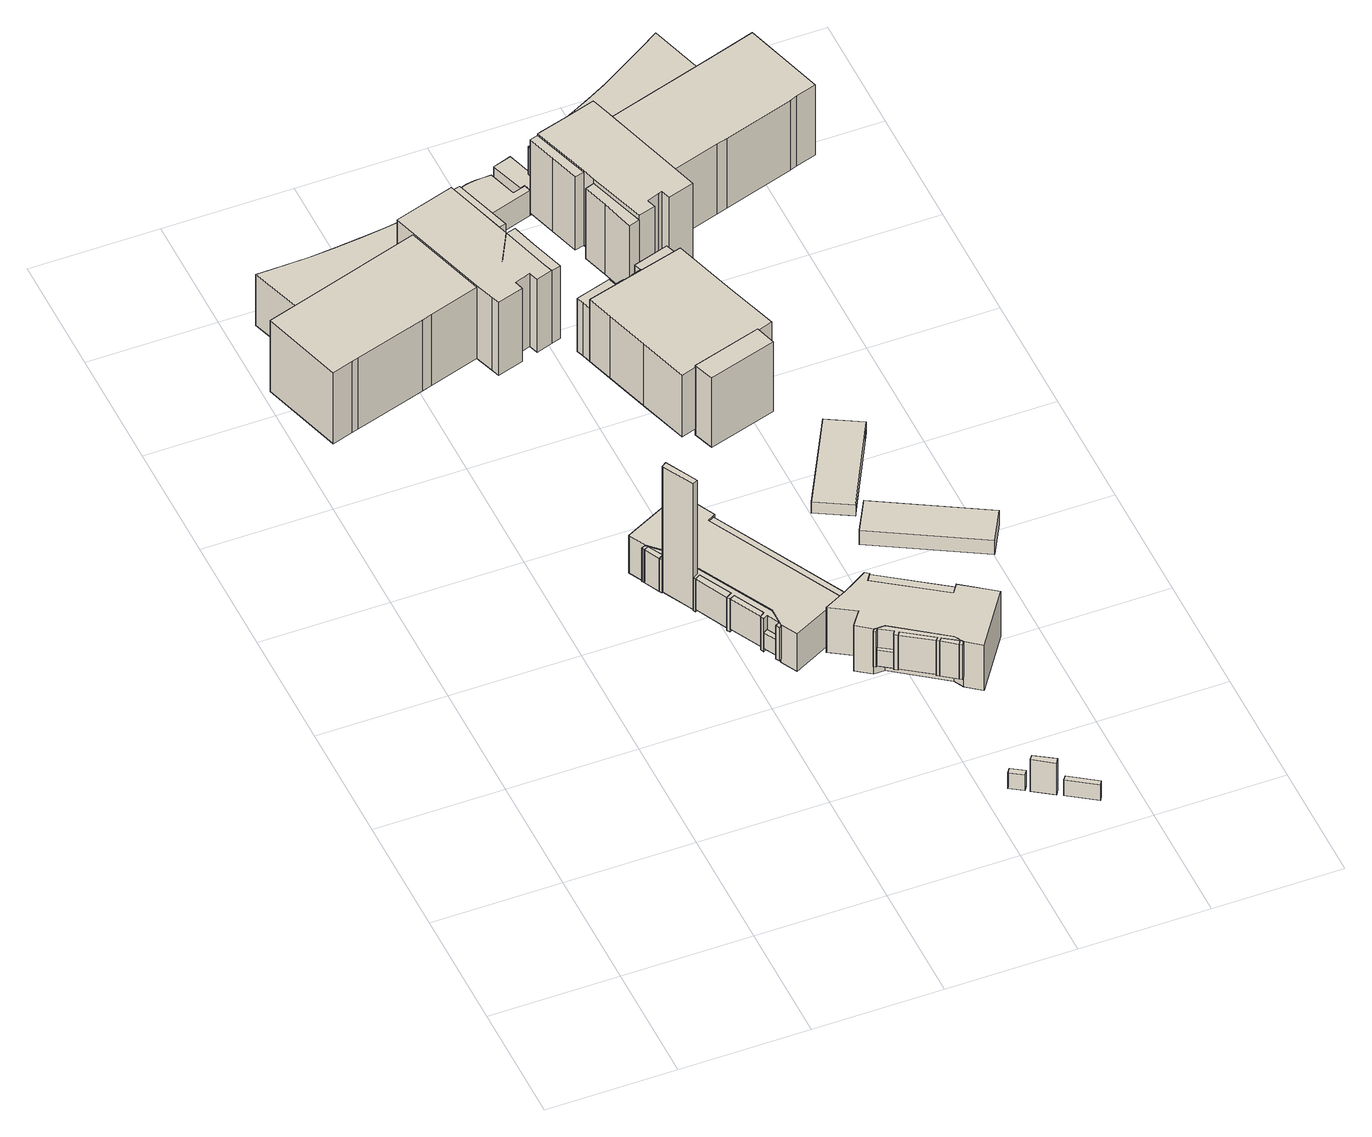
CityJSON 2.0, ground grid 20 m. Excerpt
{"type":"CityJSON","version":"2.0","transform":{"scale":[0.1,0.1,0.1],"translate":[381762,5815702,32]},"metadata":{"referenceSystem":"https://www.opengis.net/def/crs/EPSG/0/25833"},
"CityObjects":{
"building1":{"type":"Building","attributes":{"Gemeindeschluessel":"11000004","BezugspunktDach":"2200","function":"51009_1610","measuredHeight":6.46,"storeysAboveGround":0},"address":[{"country":"Germany","locality":"Berlin"}],"geometry":[{"type":"Solid","lod":"1","boundaries":[[[[0,1,2,3]],[[4,5,6,7]],[[4,7,3,2]],[[5,4,2,1]],[[6,5,1,0]],[[7,6,0,3]]]]}]},
"building2":{"type":"Building","attributes":{"Gemeindeschluessel":"11000004","BezugspunktDach":"2200","function":"51009_1610","measuredHeight":24.22,"storeysAboveGround":0},"address":[{"country":"Germany","locality":"Berlin"}],"geometry":[{"type":"Solid","lod":"1","boundaries":[[[[8,9,10,11]],[[12,13,14,15]],[[12,15,11,10]],[[13,12,10,9]],[[14,13,9,8]],[[15,14,8,11]]]]}]},
"building3":{"type":"Building","attributes":{"Gemeindeschluessel":"11000004","BezugspunktDach":"2200","function":"51009_1610","measuredHeight":5.89,"storeysAboveGround":0},"address":[{"country":"Germany","locality":"Berlin"}],"geometry":[{"type":"Solid","lod":"1","boundaries":[[[[16,17,18,19]],[[20,21,22,23]],[[20,23,19,18]],[[21,20,18,17]],[[22,21,17,16]],[[23,22,16,19]]]]}]},
"building4":{"type":"Building","attributes":{"Gemeindeschluessel":"11000004","BezugspunktDach":"2200","function":"51009_1610","measuredHeight":5.84,"storeysAboveGround":0},"address":[{"country":"Germany","locality":"Berlin"}],"geometry":[{"type":"Solid","lod":"1","boundaries":[[[[24,25,26,27]],[[28,29,30,31]],[[28,31,27,26]],[[29,28,26,25]],[[30,29,25,24]],[[31,30,24,27]]]]}]},
"building5":{"type":"Building","attributes":{"Gemeindeschluessel":"11000004","BezugspunktDach":"2200","function":"51009_1610","measuredHeight":3,"storeysAboveGround":0},"address":[{"country":"Germany","locality":"Berlin"}],"geometry":[{"type":"Solid","lod":"1","boundaries":[[[[32,33,34,35]],[[36,37,38,39]],[[36,39,35,34]],[[37,36,34,33]],[[38,37,33,32]],[[39,38,32,35]]]]}]},
"building6":{"type":"Building","attributes":{"Gemeindeschluessel":"11000004","function":"31001_1010"},"address":[{"country":"Germany","locality":"Berlin","thoroughfareNumber":"75F, 75G, 75H","thoroughfareName":"Koenigsallee"}],"children":["building6-1","building6-2","building6-3","building6-4","building6-5"]},
"building6-1":{"type":"BuildingPart","attributes":{"BezugspunktDach":"2200","measuredHeight":13.82,"storeysAboveGround":3},"parents":["building6"],"geometry":[{"type":"MultiSurface","lod":"1","boundaries":[[[40,41,42,43,44,45,46,47,48,49]],[[50,51,52,53,54,55,56,57,58,59]],[[50,59,49,48]],[[60,61,62,50,48,47]],[[52,51,47,46]],[[53,52,46,45]],[[54,53,45,44]],[[55,54,44,43]],[[56,55,43,42]],[[57,56,42,41]],[[58,57,41,40]],[[59,58,40,49]],[[51,50,62,61,60]]]}]},
"building6-2":{"type":"BuildingPart","attributes":{"BezugspunktDach":"2200","measuredHeight":15.49,"storeysAboveGround":3},"parents":["building6"],"geometry":[{"type":"MultiSurface","lod":"1","boundaries":[[[63,64,65,66,67,68,69,70,71,72,73,74,75,76]],[[77,78,79,80,81,82,83,84,85,86,87,88,53,89]],[[90,91,89,76,75]],[[78,77,75,74]],[[79,92,93,78,74,73]],[[80,79,73,72]],[[81,80,72,71]],[[94,95,81,71,70]],[[83,82,70,69]],[[84,83,69,68]],[[85,84,68,67]],[[86,85,67,66]],[[87,86,66,65]],[[88,87,65,64]],[[53,88,64,63]],[[89,91,61,51,53,63,76]],[[96,77,89,91,90]],[[78,93,92,79]],[[82,81,95,94]],[[51,61,91,89]]]}]},
"building6-3":{"type":"BuildingPart","attributes":{"BezugspunktDach":"2200","measuredHeight":13.47,"storeysAboveGround":3},"parents":["building6"],"geometry":[{"type":"Solid","lod":"1","boundaries":[[[[92,97,98,93]],[[99,100,79,78]],[[99,78,93,98]],[[100,99,98,97]],[[79,100,97,92]],[[78,79,92,93]]]]}]},
"building6-4":{"type":"BuildingPart","attributes":{"BezugspunktDach":"2200","measuredHeight":15.2,"storeysAboveGround":3},"parents":["building6"],"geometry":[{"type":"Solid","lod":"1","boundaries":[[[[95,94,101,102,103,104,105]],[[80,106,107,108,82,81,109]],[[80,109,105,104]],[[106,80,104,103]],[[107,106,103,102]],[[108,107,102,101]],[[82,108,101,94]],[[109,81,95,105]],[[81,82,94,95]]]]}]},
"building6-5":{"type":"BuildingPart","attributes":{"BezugspunktDach":"2200","measuredHeight":9.8,"storeysAboveGround":3},"parents":["building6"],"geometry":[{"type":"MultiSurface","lod":"1","boundaries":[[[62,61,91,90,110,111,112,113,114,115,116,117,118]],[[119,120,121,122,123,124,125,126,127,128,129,130,131]],[[119,131,118,117]],[[120,119,117,116]],[[121,120,116,115]],[[122,121,115,114]],[[123,122,114,113]],[[124,123,113,112]],[[125,124,112,111]],[[126,125,111,110]],[[127,126,110,90]],[[128,127,90,77,89]],[[129,128,91,89,51]],[[130,129,51,50]],[[131,130,62,118]],[[89,77,90,91,132]],[[51,89,91,61]],[[50,51,61,62,133]]]}]},
"building7":{"type":"Building","attributes":{"Gemeindeschluessel":"11000004","function":"31001_1010"},"address":[{"country":"Germany","locality":"Berlin","thoroughfareNumber":"81 (1)","thoroughfareName":"Koenigsallee"}],"children":["building7-1","building7-2","building7-3"]},
"building7-1":{"type":"BuildingPart","attributes":{"BezugspunktDach":"2200","measuredHeight":7.25,"storeysAboveGround":2},"parents":["building7"],"geometry":[{"type":"MultiSurface","lod":"1","boundaries":[[[134,135,136,137,138,139,140,141,142,143,144,145]],[[146,147,148,149,150,151,152,153,154,155,156,157]],[[146,157,145,144]],[[147,146,144,143]],[[148,147,143,142]],[[158,159,160,161,149,148,142,141]],[[162,158,141,140]],[[150,149,161,163]],[[151,150,140,139]],[[152,151,139,138]],[[153,152,138,137]],[[164,165,137,136]],[[154,153,166,167]],[[168,164,136,135]],[[155,154,167,169]],[[156,155,169,170,171,168,135,134]],[[157,156,134,145]],[[161,160,159,158]],[[163,161,158,162]],[[167,166,165,164]],[[169,167,164,168]],[[168,171,170,169]]]}]},
"building7-2":{"type":"BuildingPart","attributes":{"BezugspunktDach":"2200","measuredHeight":6.14,"storeysAboveGround":2},"parents":["building7"],"geometry":[{"type":"MultiSurface","lod":"1","boundaries":[[[162,172,159,158]],[[160,173,163,161]],[[173,160,159,172]],[[163,173,172,162]],[[160,161,158,159,174]],[[161,163,162,158]]]}]},
"building7-3":{"type":"BuildingPart","attributes":{"BezugspunktDach":"2200","measuredHeight":6.47,"storeysAboveGround":2},"parents":["building7"],"geometry":[{"type":"MultiSurface","lod":"1","boundaries":[[[3,2,1,0,175,176,177,178,19,18,17,16,27,26,25,24,179,180,181,182,183,165,164,168,171,184]],[[170,169,167,166,185,186,187,188,189,190,191,192,193,194,195,196,197,198,199,200,201,6,5,4,7,202]],[[170,202,184,171]],[[185,166,165,183]],[[186,185,183,182]],[[187,186,182,181]],[[188,187,181,180]],[[189,188,180,179]],[[190,189,179,24]],[[191,190,24,25]],[[192,191,25,26]],[[193,192,26,27]],[[194,193,27,16]],[[195,194,16,17]],[[196,195,17,18]],[[197,196,18,19]],[[198,197,19,178]],[[199,198,178,177]],[[200,199,177,176]],[[201,200,176,175]],[[6,201,175,0]],[[5,6,0,1]],[[4,5,1,2]],[[7,4,2,3]],[[202,7,3,184]],[[170,171,168,169]],[[167,169,203,168,164]],[[166,167,164,165]]]}]},
"building8":{"type":"Building","attributes":{"Gemeindeschluessel":"11000004","BezugspunktDach":"2200","function":"51009_1610","measuredHeight":3,"storeysAboveGround":0},"address":[{"country":"Germany","locality":"Berlin"}],"geometry":[{"type":"Solid","lod":"1","boundaries":[[[[204,205,206,207]],[[208,209,210,211]],[[208,211,207,206]],[[209,208,206,205]],[[210,209,205,204]],[[211,210,204,207]]]]}]},
"building9":{"type":"Building","attributes":{"Gemeindeschluessel":"11000004","BezugspunktDach":"2200","function":"51009_1610","measuredHeight":3,"storeysAboveGround":0},"address":[{"country":"Germany","locality":"Berlin"}],"geometry":[{"type":"Solid","lod":"1","boundaries":[[[[212,213,214,215]],[[216,217,218,219]],[[216,219,215,214]],[[217,216,214,213]],[[218,217,213,212]],[[219,218,212,215]]]]}]},
"building10":{"type":"Building","attributes":{"Gemeindeschluessel":"11000004","BezugspunktDach":"2200","function":"51009_1610","measuredHeight":6.14,"storeysAboveGround":0},"address":[{"country":"Germany","locality":"Berlin"}],"geometry":[{"type":"Solid","lod":"1","boundaries":[[[[220,221,222,223]],[[224,225,226,227]],[[224,227,223,222]],[[225,224,222,221]],[[226,225,221,220]],[[227,226,220,223]]]]}]},
"building11":{"type":"Building","attributes":{"Gemeindeschluessel":"11000004","BezugspunktDach":"2200","function":"51009_1610","measuredHeight":6.47,"storeysAboveGround":0},"address":[{"country":"Germany","locality":"Berlin"}],"geometry":[{"type":"Solid","lod":"1","boundaries":[[[[228,229,230,231]],[[232,233,234,235]],[[232,235,231,230]],[[233,232,230,229]],[[234,233,229,228]],[[235,234,228,231]]]]}]},
"building12":{"type":"Building","attributes":{"Gemeindeschluessel":"11000004","BezugspunktDach":"2200","function":"51009_1610","measuredHeight":3,"storeysAboveGround":0},"address":[{"country":"Germany","locality":"Berlin"}],"geometry":[{"type":"Solid","lod":"1","boundaries":[[[[236,237,238,239]],[[240,241,242,243]],[[240,243,239,238]],[[241,240,238,237]],[[242,241,237,236]],[[243,242,236,239]]]]}]},
"building13":{"type":"Building","attributes":{"Gemeindeschluessel":"11000004","BezugspunktDach":"2200","function":"51009_1610","measuredHeight":6.64,"storeysAboveGround":0},"address":[{"country":"Germany","locality":"Berlin"}],"geometry":[{"type":"Solid","lod":"1","boundaries":[[[[244,245,246,247]],[[248,249,250,251]],[[248,251,247,246]],[[249,248,246,245]],[[250,249,245,244]],[[251,250,244,247]]]]}]},
"building14":{"type":"Building","attributes":{"Gemeindeschluessel":"11000004","function":"31001_1010"},"address":[{"country":"Germany","locality":"Berlin","thoroughfareNumber":"81","thoroughfareName":"Koenigsallee"}],"children":["building14-1","building14-2","building14-3"]},
"building14-1":{"type":"BuildingPart","attributes":{"BezugspunktDach":"2200","measuredHeight":8.7,"storeysAboveGround":2},"parents":["building14"],"geometry":[{"type":"MultiSurface","lod":"1","boundaries":[[[252,253,254,255,256,257,258,259,260,261,262,263,264,265,266,267,268]],[[269,270,271,272,273,274,275,276,277,278,279,280,281,282,283,284,285]],[[269,285,268,267]],[[270,269,267,266]],[[271,270,266,265]],[[272,271,265,264]],[[286,287,264,263]],[[273,272,288,289,290]],[[291,292,286,263,262]],[[274,273,293,290,294]],[[295,292,262,261]],[[275,274,296,294,297]],[[276,275,261,260]],[[277,276,260,259]],[[278,277,259,258]],[[279,278,258,257]],[[298,256,257,256]],[[280,279,299,300,301]],[[256,302,256,255]],[[281,280,301,303,304]],[[282,281,305,303,306]],[[283,282,254,253]],[[284,283,253,252]],[[285,284,252,268]],[[290,289,288,287,286]],[[294,290,293,286,292,291]],[[297,294,296,292,295]],[[301,300,299,257,256,298]],[[304,303,301,302,256,255]],[[306,303,305,255,254]]]}]},
"building14-2":{"type":"BuildingPart","attributes":{"BezugspunktDach":"2200","measuredHeight":8.31,"storeysAboveGround":2},"parents":["building14"],"geometry":[{"type":"MultiSurface","lod":"1","boundaries":[[[292,295,287,286]],[[289,297,294,290]],[[297,289,287,295]],[[289,290,286,287]],[[297,295,292,294]],[[290,294,292,286,307]]]}]},
"building14-3":{"type":"BuildingPart","attributes":{"BezugspunktDach":"2200","measuredHeight":6.73,"storeysAboveGround":2},"parents":["building14"],"geometry":[{"type":"Solid","lod":"1","boundaries":[[[[308,309,310,311,231,230,229,228,247,246,245,244,312,257,256,255,254,313]],[[306,303,301,300,314,250,249,248,251,315,316,317,318,319,320,321,322,323]],[[306,323,313,254]],[[314,300,257,312]],[[250,314,312,244]],[[249,250,244,245]],[[248,249,245,246]],[[251,248,246,247]],[[315,251,247,228]],[[316,315,228,229]],[[317,316,229,230]],[[318,317,230,231]],[[319,318,231,311]],[[320,319,311,310]],[[321,320,310,309]],[[322,321,309,308]],[[323,322,308,313]],[[303,306,254,255]],[[301,303,255,256]],[[300,301,256,257]]]]}]},
"building15":{"type":"Building","attributes":{"Gemeindeschluessel":"11000004","BezugspunktDach":"2200","function":"31001_3220","measuredHeight":4.78,"storeysAboveGround":1},"address":[{"country":"Germany","locality":"Berlin","thoroughfareNumber":"75C (1)","thoroughfareName":"Koenigsallee"}],"geometry":[{"type":"Solid","lod":"1","boundaries":[[[[324,325,326,327,328,329,330,331,332,333,334,335,336,337,338,339,340,341,342,343]],[[344,345,346,347,348,349,350,351,352,353,354,355,356,357,358,359,360,361,362,363]],[[344,363,343,342]],[[345,344,342,341]],[[346,345,341,340]],[[347,346,340,339]],[[348,347,339,338]],[[349,348,338,337]],[[350,349,337,336]],[[351,350,336,335]],[[352,351,335,334]],[[353,352,334,333]],[[354,353,333,332]],[[355,354,332,331]],[[356,355,331,330]],[[357,356,330,329]],[[358,357,329,328]],[[359,358,328,327]],[[360,359,327,326]],[[361,360,326,325]],[[362,361,325,324]],[[363,362,324,343]]]]}]},
"building16":{"type":"Building","attributes":{"Gemeindeschluessel":"11000004","function":"31001_1010"},"address":[{"country":"Germany","locality":"Berlin","thoroughfareNumber":"77","thoroughfareName":"Koenigsallee"}],"children":["building16-1","building16-2","building16-3","building16-4"]},
"building16-1":{"type":"BuildingPart","attributes":{"BezugspunktDach":"2200","measuredHeight":13.64,"storeysAboveGround":3},"parents":["building16"],"geometry":[{"type":"MultiSurface","lod":"1","boundaries":[[[364,365,366,367,368,369,370,371,372,373,374,375,376]],[[377,378,379,380,381,382,383,384,385,386,387,388,389]],[[390,391,376,375]],[[378,377,375,374]],[[392,379,378,374,373]],[[393,392,373,372]],[[381,380,372,371]],[[382,381,371,370]],[[383,382,370,369]],[[386,385,367,366]],[[387,386,366,365]],[[388,387,365,364]],[[389,388,364,376]],[[377,389,391,390]],[[384,383,369,368]],[[384,394,368,367,385]]]}]},
"building16-2":{"type":"BuildingPart","attributes":{"BezugspunktDach":"2200","measuredHeight":10.18,"storeysAboveGround":3},"parents":["building16"],"geometry":[{"type":"MultiSurface","lod":"1","boundaries":[[[395,391,390,396,397,398,399]],[[400,401,402,377,389,403,404]],[[400,404,399,398]],[[401,400,398,397]],[[402,401,397,396]],[[377,402,396,390]],[[403,389,391,395]],[[404,403,395,399]],[[405,389,377,390,391]]]}]},
"building16-3":{"type":"BuildingPart","attributes":{"BezugspunktDach":"2200","measuredHeight":10.18,"storeysAboveGround":3},"parents":["building16"],"geometry":[{"type":"MultiSurface","lod":"1","boundaries":[[[392,393,406,407,408,409,410]],[[411,412,413,414,380,379,415]],[[411,415,410,409]],[[412,411,409,408]],[[413,412,408,407]],[[414,413,407,406]],[[380,414,406,393]],[[415,379,392,410]],[[379,380,393,392,416]]]}]},
"building16-4":{"type":"BuildingPart","attributes":{"BezugspunktDach":"2200","measuredHeight":13.45,"storeysAboveGround":3},"parents":["building16"],"geometry":[{"type":"MultiSurface","lod":"1","boundaries":[[[417,418,419,420]],[[421,422,423,424]],[[369,368,367,420,419]],[[383,425,421,424,385,384]],[[422,421,419,418]],[[423,422,418,417]],[[424,423,417,420]],[[425,383,384,368,369]],[[384,385,367,368]]]}]},
"building17":{"type":"Building","attributes":{"Gemeindeschluessel":"11000004","BezugspunktDach":"2200","function":"31001_2463","measuredHeight":2.14,"storeysAboveGround":1},"address":[{"country":"Germany","locality":"Berlin","thoroughfareNumber":"79 (3)","thoroughfareName":"Koenigsallee"}],"geometry":[{"type":"Solid","lod":"1","boundaries":[[[[426,427,428,429,430,431]],[[432,433,434,435,436,437]],[[432,437,431,430]],[[433,432,430,429]],[[434,433,429,428]],[[435,434,428,427]],[[436,435,427,426]],[[437,436,426,431]]]]}]},
"building18":{"type":"Building","attributes":{"Gemeindeschluessel":"11000004","BezugspunktDach":"2200","function":"31001_2463","measuredHeight":3.02,"storeysAboveGround":1},"address":[{"country":"Germany","locality":"Berlin","thoroughfareNumber":"79 (2)","thoroughfareName":"Koenigsallee"}],"geometry":[{"type":"Solid","lod":"1","boundaries":[[[[438,439,440,441]],[[442,443,444,445]],[[442,445,441,440]],[[443,442,440,439]],[[444,443,439,438]],[[445,444,438,441]]]]}]},
"building19":{"type":"Building","attributes":{"Gemeindeschluessel":"11000004","function":"31001_1010"},"address":[{"country":"Germany","locality":"Berlin","thoroughfareNumber":"75C, 75D, 75E","thoroughfareName":"Koenigsallee"}],"children":["building19-1","building19-2","building19-3","building19-4","building19-5","building19-6","building19-7"]},
"building19-1":{"type":"BuildingPart","attributes":{"BezugspunktDach":"2200","measuredHeight":13.69,"storeysAboveGround":3},"parents":["building19"],"geometry":[{"type":"Solid","lod":"1","boundaries":[[[[446,447,448,449,450,451,452,453,454,455]],[[456,457,458,459,460,461,462,463,464,465]],[[456,466,467,465,455,454]],[[457,456,454,453]],[[458,457,453,452]],[[459,458,452,451]],[[460,459,451,450]],[[461,460,450,449]],[[462,461,449,448]],[[463,462,448,447]],[[464,463,447,446]],[[465,464,446,455]],[[465,467,466,456]]]]}]},
"building19-2":{"type":"BuildingPart","attributes":{"BezugspunktDach":"2200","measuredHeight":13.97,"storeysAboveGround":3},"parents":["building19"],"geometry":[{"type":"Solid","lod":"1","boundaries":[[[[468,469,470,471,472,473,474]],[[475,476,477,478,479,480,481]],[[475,481,474,473]],[[476,475,473,472]],[[477,476,472,471]],[[479,478,470,469]],[[480,479,469,468]],[[481,480,468,474]],[[471,470,478,477]]]]}]},
"building19-3":{"type":"BuildingPart","attributes":{"BezugspunktDach":"2200","measuredHeight":10.28,"storeysAboveGround":3},"parents":["building19"],"geometry":[{"type":"MultiSurface","lod":"1","boundaries":[[[482,467,466,483,484,485,486,487,488]],[[489,490,491,492,493,494,495,496,497]],[[489,497,488,487]],[[490,489,487,486]],[[491,490,486,485]],[[492,491,485,484]],[[493,492,484,483]],[[494,493,483,466]],[[495,494,456,465,467]],[[496,495,465,498,482]],[[482,496,482,488]],[[466,467,465,456]],[[467,482,498,465]],[[497,496,482,488]]]}]},
"building19-4":{"type":"BuildingPart","attributes":{"BezugspunktDach":"2200","measuredHeight":10.2,"storeysAboveGround":3},"parents":["building19"],"geometry":[{"type":"MultiSurface","lod":"1","boundaries":[[[499,482,488,500,501,502,503]],[[504,505,506,497,496,507,508]],[[509,510,511,508,504,508,503,502]],[[505,504,502,501]],[[506,505,501,500]],[[497,506,500,488]],[[507,496,498,512,513,499]],[[511,514,507,508,515,508,507,499,503]],[[504,508,511,510,509]],[[516,496,497,488,482]],[[499,513,512,517]],[[482,517,512,498]],[[515,508,507,514,511]]]}]},
"building19-5":{"type":"BuildingPart","attributes":{"BezugspunktDach":"2200","measuredHeight":15.4,"storeysAboveGround":3},"parents":["building19"],"geometry":[{"type":"MultiSurface","lod":"1","boundaries":[[[518,519,520,521,522,523,524,525,526,527,528,529,530,531]],[[513,512,498,465,532,533,534,535,536,537,478,475,538,539]],[[513,514,540,531,530]],[[517,499,530,529]],[[482,517,512,529,528]],[[532,465,527,526]],[[533,532,526,525]],[[534,533,525,524]],[[535,534,524,523]],[[536,535,523,522]],[[537,536,522,521]],[[478,537,521,520]],[[475,477,471,470,478,520,519]],[[538,475,519,518]],[[539,538,518,531]],[[539,540,514,513]],[[512,513,499,517]],[[541,498,512,517,482]],[[498,482,467,465]],[[478,470,471,477]]]}]},
"building19-6":{"type":"BuildingPart","attributes":{"BezugspunktDach":"2200","measuredHeight":14.82,"storeysAboveGround":3},"parents":["building19"],"geometry":[{"type":"Solid","lod":"1","boundaries":[[[[542,543,544,545,546,547]],[[539,548,538,549,550,551]],[[539,540,552,551,547,546]],[[548,539,546,545]],[[538,548,545,544]],[[549,538,544,543]],[[550,549,543,542]],[[551,550,542,547]],[[551,552,540,539]]]]}]},
"building19-7":{"type":"BuildingPart","attributes":{"BezugspunktDach":"2200","measuredHeight":4.82,"storeysAboveGround":3},"parents":["building19"],"geometry":[{"type":"MultiSurface","lod":"1","boundaries":[[[553,554,552,514,511,510,555,556]],[[557,504,508,507,358,357,356,558]],[[557,558,556,555]],[[504,557,555,510]],[[358,507,559,513,539,551]],[[357,358,552,554]],[[356,357,554,553]],[[558,356,553,556]],[[504,510,511,508]],[[508,511,514,507]],[[514,540,539,513,559]],[[551,539,540,552]]]}]}
},
"vertices":[
[332,635,114],[339,639,114],[327,662,114],[320,659,114],[327,662,50],[339,639,50],[332,635,50],[320,659,50],
[360,582,294],[368,587,294],[342,636,294],[335,631,294],[342,636,52],[368,587,52],[360,582,52],[335,631,52],
[387,528,114],[396,533,114],[370,583,114],[362,578,114],[370,583,55],[396,533,55],[387,528,55],[362,578,55],
[415,475,114],[422,480,114],[398,527,114],[390,523,114],[398,527,56],[422,480,56],[415,475,56],[390,523,56],
[427,450,87],[434,454,87],[424,473,87],[417,469,87],[424,473,57],[434,454,57],[427,450,57],[417,469,57],
[49,1113,151],[82,1123,151],[92,1126,151],[203,1160,151],[219,1165,151],[297,1189,151],[282,1256,151],[257,1319,151],[81,1264,151],[10,1242,151],[81,1264,14],[257,1319,14],[282,1256,14],[297,1189,14],[219,1165,14],[203,1160,14],[92,1126,14],[82,1123,14],[49,1113,14],[10,1242,14],[257,1319,68],[257,1319,107],[81,1264,107],
[297,1189,155],[307,1159,155],[311,1146,155],[352,1159,155],[348,1173,155],[373,1182,155],[378,1167,155],[403,1175,155],[398,1190,155],[375,1268,155],[369,1287,155],[341,1380,155],[338,1379,155],[247,1351,155],[338,1379,14],[341,1380,14],[369,1287,14],[375,1268,14],[398,1190,14],[403,1175,14],[378,1167,14],[373,1182,14],[348,1173,14],[352,1159,14],[311,1146,14],[307,1159,14],[247,1351,14],[338,1379,107],[247,1351,107],[369,1287,148],[341,1380,148],[403,1175,154],[398,1190,154],[338,1379,34],
[384,1291,148],[355,1384,148],[355,1384,14],[384,1291,14],
[418,1180,154],[401,1234,154],[390,1272,154],[375,1268,154],[347,1217,154],[390,1272,14],[401,1234,14],[418,1180,14],[347,1217,14],
[331,1403,107],[327,1402,107],[287,1394,107],[247,1388,107],[207,1383,107],[167,1379,107],[126,1376,107],[86,1375,107],[45,1374,107],[86,1375,9],[126,1376,9],[167,1379,9],[207,1383,9],[247,1388,9],[287,1394,9],[327,1402,9],[331,1403,9],[338,1379,9],[247,1351,9],[257,1319,9],[81,1264,9],[45,1374,9],[247,1351,56],[81,1264,82],
[324,666,115],[349,641,115],[434,479,115],[434,447,115],[447,422,115],[503,450,115],[532,465,115],[423,676,115],[433,681,115],[436,683,115],[407,740,115],[311,692,115],[407,740,43],[436,683,43],[433,681,43],[423,676,43],[532,465,43],[503,450,43],[447,422,43],[434,447,43],[434,479,43],[349,641,43],[324,666,43],[311,692,43],[423,676,113],[433,681,113],[433,681,52],[423,676,52],[532,465,113],[532,465,52],[434,479,114],[434,447,114],[434,447,50],[434,479,50],[349,641,114],[349,641,50],[324,666,50],[324,666,114],
[542,470,113],[542,470,52],[433,681,89],
[335,631,114],[342,636,114],[368,587,114],[360,582,114],[417,469,114],[424,473,114],[434,454,114],[427,450,114],[430,444,114],[318,663,114],[430,444,50],[427,450,50],[434,454,50],[424,473,50],[417,469,50],[415,475,50],[422,480,50],[398,527,50],[390,523,50],[387,528,50],[396,533,50],[370,583,50],[362,578,50],[360,582,50],[368,587,50],[342,636,50],[335,631,50],[318,663,50],[349,641,82],
[635,65,92],[640,73,92],[620,86,92],[615,78,92],[620,86,62],[640,73,62],[635,65,62],[615,78,62],
[567,364,85],[570,370,85],[550,383,85],[547,378,85],[550,383,55],[570,370,55],[567,364,55],[547,378,55],
[672,40,123],[677,48,123],[646,68,123],[641,61,123],[646,68,62],[677,48,62],[672,40,62],[641,61,62],
[616,330,120],[620,335,120],[576,366,120],[572,360,120],[576,366,55],[620,335,55],[616,330,55],[572,360,55],
[723,6,92],[727,13,92],[685,42,92],[680,35,92],[685,42,62],[727,13,62],[723,6,62],[680,35,62],
[642,311,120],[646,317,120],[624,332,120],[620,327,120],[624,332,53],[646,317,53],[642,311,53],[620,327,53],
[541,426,120],[523,402,120],[546,385,120],[563,385,120],[642,328,120],[650,313,120],[673,295,120],[736,384,120],[685,421,120],[683,418,120],[675,407,120],[576,476,120],[584,488,120],[578,492,120],[542,470,120],[532,465,120],[503,450,120],[532,465,33],[542,470,33],[578,492,33],[584,488,33],[576,476,33],[675,407,33],[683,418,33],[685,421,33],[736,384,33],[673,295,33],[650,313,33],[642,328,33],[563,385,33],[546,385,33],[523,402,33],[541,426,33],[503,450,33],[576,476,118],[584,488,118],[584,488,75],[584,488,35],[576,476,35],[675,407,81],[675,407,118],[576,476,101],[675,407,35],[683,418,118],[675,407,98],[683,418,35],[642,328,81],[650,313,103],[650,313,53],[642,328,53],[642,328,94],[563,385,53],[563,385,103],[563,385,86],[546,385,53],
[576,476,56],
[547,378,120],[550,383,120],[570,370,120],[567,364,120],[646,308,120],[543,380,120],[646,308,53],[616,330,53],[620,335,53],[576,366,53],[572,360,53],[567,364,53],[570,370,53],[550,383,53],[547,378,53],[543,380,53],
[327,1402,58],[331,1403,58],[338,1379,58],[355,1384,58],[477,1422,58],[474,1433,58],[467,1431,58],[454,1427,58],[440,1471,58],[427,1471,58],[415,1470,58],[402,1468,58],[390,1464,58],[379,1460,58],[367,1454,58],[357,1448,58],[372,1402,58],[358,1399,58],[344,1452,58],[314,1443,58],[344,1452,10],[358,1399,10],[372,1402,10],[357,1448,10],[367,1454,10],[379,1460,10],[390,1464,10],[402,1468,10],[415,1470,10],[427,1471,10],[440,1471,10],[454,1427,10],[467,1431,10],[474,1433,10],[477,1422,10],[355,1384,10],[338,1379,10],[331,1403,10],[327,1402,10],[314,1443,10],
[440,1056,159],[461,988,159],[485,911,159],[508,918,159],[562,934,159],[615,950,159],[640,958,159],[615,1036,159],[582,1142,159],[511,1122,159],[504,1120,159],[497,1118,159],[427,1098,159],[497,1118,40],[504,1120,40],[511,1122,40],[582,1142,40],[615,1036,40],[640,958,40],[615,950,40],[562,934,40],[508,918,40],[485,911,40],[461,988,40],[440,1056,40],[427,1098,40],[497,1118,142],[427,1098,142],[511,1122,142],[582,1142,142],[562,934,100],
[423,1111,142],[493,1132,142],[478,1128,142],[474,1140,142],[419,1123,142],[474,1140,40],[478,1128,40],[493,1132,40],[423,1111,40],[419,1123,40],[427,1098,100],
[577,1158,142],[573,1169,142],[518,1152,142],[522,1141,142],[506,1136,142],[522,1141,40],[518,1152,40],[573,1169,40],[577,1158,40],[506,1136,40],[511,1122,112],
[519,886,163],[625,918,163],[615,950,163],[508,918,163],[615,950,29],[625,918,29],[519,886,29],[508,918,29],[615,950,44],
[645,678,57],[646,681,57],[716,809,57],[723,822,57],[670,851,57],[591,707,57],[670,851,36],[723,822,36],[716,809,36],[646,681,36],[645,678,36],[591,707,36],
[791,532,63],[820,584,63],[656,676,63],[627,624,63],[656,676,36],[820,584,36],[791,532,36],[627,624,36],
[608,1356,150],[635,1294,150],[713,1318,150],[730,1323,150],[840,1357,150],[851,1361,150],[883,1371,150],[844,1500,150],[771,1477,150],[596,1423,150],[771,1477,15],[844,1500,15],[883,1371,15],[851,1361,15],[840,1357,15],[730,1323,15],[713,1318,15],[635,1294,15],[608,1356,15],[596,1423,15],[771,1477,112],[596,1423,112],
[524,1270,150],[539,1218,150],[555,1223,150],[551,1236,150],[552,1279,150],[526,1314,150],[512,1309,150],[526,1314,15],[552,1279,15],[551,1236,15],[555,1223,15],[539,1218,15],[524,1270,15],[512,1309,15],
[586,1455,112],[737,1588,112],[703,1566,112],[669,1545,112],[635,1524,112],[600,1505,112],[574,1492,112],[600,1505,10],[635,1524,10],[669,1545,10],[703,1566,10],[737,1588,10],[771,1477,10],[596,1423,10],[586,1455,10],[574,1492,10],[586,1455,15],
[494,1427,112],[564,1487,112],[528,1469,112],[491,1453,112],[487,1452,112],[491,1453,10],[528,1469,10],[564,1487,10],[494,1427,10],[487,1452,10],[491,1453,26],[491,1453,59],[487,1452,59],[538,1440,15],[494,1427,15],[494,1427,59],[487,1452,11],[586,1455,13],[538,1440,112],
[520,1334,159],[526,1314,159],[555,1223,159],[582,1231,159],[577,1245,159],[597,1252,159],[602,1254,159],[607,1239,159],[648,1252,159],[596,1423,159],[586,1455,159],[538,1440,159],[494,1427,159],[490,1426,159],[648,1252,15],[607,1239,15],[602,1254,15],[597,1252,15],[577,1245,15],[582,1231,15],[520,1334,15],[490,1426,15],[490,1426,59],[586,1455,69],
[491,1376,156],[505,1330,156],[520,1334,156],[539,1390,156],[490,1426,156],[477,1422,156],[539,1390,15],[505,1330,15],[491,1376,15],[477,1422,15],[477,1422,59],
[467,1431,59],[474,1433,59],[478,1493,59],[449,1484,59],[478,1493,10],[449,1484,10],[494,1427,28]
]}
